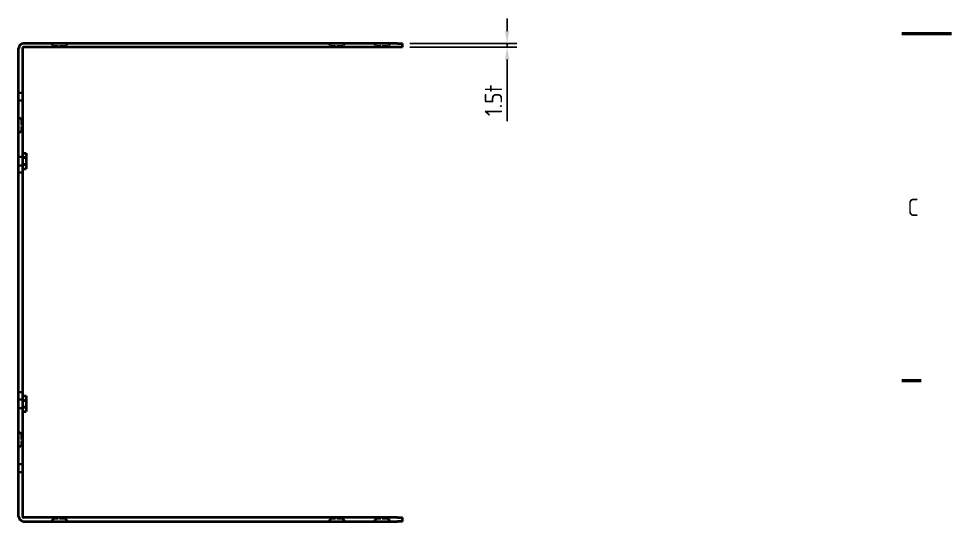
# Model space of a CAD drawing. Header units: millimetres. Extents: x 0 to 1188, y 0 to 840.
# Drawn here: x 811.3 to 1188, y 223.1 to 426.1 of the extents above; entities that cross this region are included whole.
import ezdxf

# ---------------------------------------------------------------- set-up
doc = ezdxf.new("R2010")
doc.units = ezdxf.units.MM
doc.header["$LTSCALE"] = 2
doc.linetypes.add('DASHED', pattern=[0.2067, 0.1654, -0.0413])
doc.layers.get('0').update_dxf_attribs({"color": 3, "lineweight": 25})
for name, color, linetype, lineweight in [('가려진 것(ISO)', 2, 'DASHED', 35), ('가시적인 것(ISO)', 3, 'Continuous', 40), ('경계(ISO)', 7, 'Continuous', 50), ('치수(ISO)', 2, 'Continuous', 25)]:
    doc.layers.add(name, color=color, linetype=linetype, lineweight=lineweight)
doc.styles.add('문자 텍스트_PSTEK_POSCO', font='isocp.shx')
doc.styles.add('치수 텍스트_PSTEK_POSCO', font='isocp.shx')
doc.dimstyles.new('치수_PSTEK_POSCO', dxfattribs={"dimscale": 2, "dimtxt": 3.5, "dimasz": 2.5, "dimexe": 2, "dimexo": 2.5, "dimgap": 1, "dimtad": 1, "dimrnd": 1e-08, "dimdsep": 46, "dimtxsty": '치수 텍스트_PSTEK_POSCO', "dimcen": 0.09, "dimdle": 10, "dimclrd": 7, "dimclre": 7, "dimclrt": 2, "dimadec": 1, "dimazin": 2, "dimtfac": 1, "dimtmove": 0, "dimatfit": 3, "dimfxl": 0, "dimtolj": 1, "dimlwd": -1, "dimlwe": -1, "dimarcsym": 0})

# ---------------------------------------------------------------- blocks, each defined once
blk = doc.blocks.new('경계 Default Border')
at = {"layer": '경계(ISO)'}
blk.add_line((584.0000152587891, 140), (587.9000091552734, 140), dxfattribs=at)
at = {"layer": '경계(ISO)', "flags": 128}
blk.add_lwpolyline([(594.0000152587891, 210), (584.0000152587891, 210)], dxfattribs=at)
at = {"layer": '경계(ISO)', "color": 2, "insert": (585.1519627901149, 173.2166269677691), "char_height": 3.499999940395355, "attachment_point": 7, "style": '문자 텍스트_PSTEK_POSCO'}
blk.add_mtext('C', dxfattribs=at)
blk = doc.blocks.new('*D38')
at = {"layer": 'Defpoints', "color": 0}
for p in [(964.3454950355331, 416.1160140008482), (964.3454950355331, 414.6160140008482), (1008.592290146742, 416.1160140008482)]:
    blk.add_point(p, dxfattribs=at)
at = {"layer": '치수(ISO)', "color": 7}
for p, q in [((1008.592290146742, 421.1160140008482), (1008.592290146742, 426.1160140008482)), ((969.3454950355331, 416.1160140008482), (1012.592290146742, 416.1160140008482)), ((969.3454950355331, 414.6160140008482), (1012.592290146742, 414.6160140008482)), ((1008.592290146742, 416.1160140008482), (1008.592290146742, 414.6160140008482)), ((1008.592290146742, 409.6160140008482), (1008.592290146742, 384.7367334213067))]:
    blk.add_line(p, q, dxfattribs=at)
for points in [[(1007.758956813409, 421.1160140008482), (1009.425623480076, 421.1160140008482), (1008.592290146742, 416.1160140008482)], [(1007.758956813409, 409.6160140008482), (1009.425623480076, 409.6160140008482), (1008.592290146742, 414.6160140008482)]]:
    blk.add_solid(points, dxfattribs=at)
at = {"layer": '치수(ISO)', "color": 2, "insert": (1003.092290146742, 386.7367334213068), "char_height": 7, "attachment_point": 4, "rotation": 90, "style": '치수 텍스트_PSTEK_POSCO'}
blk.add_mtext('\\A1;1.5t', dxfattribs=at)

msp = doc.modelspace()

# ---------------------------------------------------------------- linework, layer by layer
at = {"layer": '가려진 것(ISO)', "ltscale": 1.548747420310974}
for p, q in [((825.5954950355317, 414.9660140008478), (824.4454950355317, 416.1160140008478)), ((830.0954950355317, 414.9660140008478), (831.2454950355317, 416.1160140008478)), ((937.5954950355317, 414.9660140008484), (936.4454950355318, 416.1160140008484)), ((942.0954950355317, 414.9660140008484), (943.2454950355317, 416.1160140008485)), ((955.8954950355144, 414.9660140008485), (954.7454950355143, 416.1160140008485)), ((960.3954950355143, 414.9660140008485), (961.5454950355144, 416.1160140008485)), ((812.4954950355318, 385.3660140008477), (811.3454950355317, 386.5160140008477)), ((812.4954950355318, 380.8660140008477), (811.3454950355317, 379.7160140008477)), ((812.4954950355318, 258.3660140008477), (811.3454950355317, 259.5160140008477)), ((812.4954950355318, 253.8660140008478), (811.3454950355317, 252.7160140008478)), ((825.5954950355317, 224.2660140008477), (824.4454950355317, 223.1160140008477)), ((830.0954950355317, 224.2660140008477), (831.2454950355317, 223.1160140008477)), ((937.5954950355317, 224.2660140008471), (936.4454950355318, 223.1160140008471)), ((942.0954950355317, 224.2660140008471), (943.2454950355317, 223.116014000847)), ((955.8954950355144, 224.266014000847), (954.7454950355143, 223.116014000847)), ((960.3954950355143, 224.266014000847), (961.5454950355144, 223.116014000847))]:
    msp.add_line(p, q, dxfattribs=at)
at = {"layer": '가려진 것(ISO)', "ltscale": 6.731653690338135}
for p, q in [((830.0954950355317, 414.9660140008478), (825.5954950355318, 414.9660140008478)), ((942.0954950355317, 414.9660140008484), (937.5954950355319, 414.9660140008484)), ((960.3954950355143, 414.9660140008485), (955.8954950355144, 414.9660140008485)), ((812.4954950355318, 385.3660140008477), (812.4954950355318, 380.8660140008477)), ((812.4954950355318, 258.3660140008477), (812.4954950355318, 253.8660140008478)), ((830.0954950355317, 224.2660140008476), (825.5954950355318, 224.2660140008477)), ((942.0954950355317, 224.266014000847), (937.5954950355319, 224.2660140008471)), ((960.3954950355143, 224.266014000847), (955.8954950355144, 224.266014000847))]:
    msp.add_line(p, q, dxfattribs=at)
at = {"layer": '가려진 것(ISO)', "ltscale": 0.3332219123840332}
for p, q in [((825.5954950355317, 414.6160140008477), (825.5954950355317, 414.9660140008478)), ((830.0954950355317, 414.6160140008478), (830.0954950355317, 414.9660140008478)), ((937.5954950355317, 414.6160140008484), (937.5954950355317, 414.9660140008484)), ((942.0954950355317, 414.6160140008484), (942.0954950355317, 414.9660140008484)), ((955.8954950355144, 414.6160140008485), (955.8954950355144, 414.9660140008485)), ((960.3954950355143, 414.6160140008485), (960.3954950355143, 414.9660140008485)), ((812.8454950355318, 385.3660140008477), (812.4954950355318, 385.3660140008477)), ((812.8454950355318, 380.8660140008477), (812.4954950355318, 380.8660140008477)), ((812.8454950355318, 258.3660140008477), (812.4954950355318, 258.3660140008477)), ((812.8454950355318, 253.8660140008478), (812.4954950355318, 253.8660140008478)), ((825.5954950355317, 224.2660140008477), (825.5954950355317, 224.6160140008477)), ((830.0954950355317, 224.2660140008476), (830.0954950355317, 224.6160140008477)), ((937.5954950355317, 224.2660140008471), (937.5954950355317, 224.6160140008471)), ((942.0954950355317, 224.2660140008471), (942.0954950355317, 224.6160140008471)), ((955.8954950355144, 224.266014000847), (955.8954950355144, 224.616014000847)), ((960.3954950355143, 224.2660140008469), (960.3954950355143, 224.616014000847))]:
    msp.add_line(p, q, dxfattribs=at)
at = {"layer": '가려진 것(ISO)', "ltscale": 1.428422451019287}
for p, q in [((812.8454950354377, 396.2160140008476), (811.3454950354377, 396.2160140008476)), ((812.8454950354377, 393.0160140008476), (811.3454950354377, 393.0160140008476)), ((812.8454950354875, 370.3660140008477), (811.3454950354874, 370.3660140008477)), ((814.3454950354874, 370.1160140008477), (812.8454950354875, 370.1160140008477)), ((812.8454950354875, 369.8455140008477), (814.3454950354874, 369.8455140008477)), ((812.8454950354875, 366.8660140008477), (811.3454950354874, 366.8660140008477)), ((812.8454950354875, 367.3865140008477), (814.3454950354874, 367.3865140008477)), ((812.8454950354875, 367.1160140008477), (814.3454950354874, 367.1160140008477)), ((811.3454950354917, 363.9660140008477), (812.8454950354917, 363.9660140008477)), ((811.3454950354917, 275.2660140008477), (812.8454950354917, 275.2660140008477)), ((812.8454950354875, 272.3660140008477), (811.3454950354874, 272.3660140008477)), ((814.3454950354874, 272.1160140008477), (812.8454950354875, 272.1160140008477)), ((812.8454950354875, 271.8455140008477), (814.3454950354874, 271.8455140008477)), ((812.8454950354875, 268.8660140008477), (811.3454950354874, 268.8660140008477)), ((812.8454950354875, 269.3865140008477), (814.3454950354874, 269.3865140008477)), ((812.8454950354875, 269.1160140008477), (814.3454950354874, 269.1160140008477)), ((812.8454950354377, 246.2160140008477), (811.3454950354377, 246.2160140008477)), ((812.8454950354377, 243.0160140008477), (811.3454950354377, 243.0160140008477))]:
    msp.add_line(p, q, dxfattribs=at)
at = {"layer": '가시적인 것(ISO)'}
for p, q in [((964.3454950355333, 416.1160140008485), (813.3454950355332, 416.1160140008477)), ((964.3454950355333, 414.6160140008485), (813.3454950355332, 414.6160140008477)), ((964.3454950355333, 416.1160140008486), (966.3454950355327, 416.1160140008486)), ((966.3454950355327, 414.6160140008486), (964.3454950355333, 414.6160140008486)), ((966.3454950355327, 414.6160140008486), (966.3454950355327, 416.1160140008485)), ((811.3454950355333, 225.1160140008478), (811.3454950355333, 414.1160140008477)), ((812.8454950355332, 414.1160140008477), (812.8454950355332, 225.1160140008478)), ((812.8454950354875, 371.7660140008477), (814.3454950354874, 371.7660140008477)), ((814.3454950354874, 371.7660140008477), (814.3454950354874, 365.4660140008477)), ((812.8454950354875, 365.4660140008477), (814.3454950354874, 365.4660140008477)), ((812.8454950354875, 273.7660140008477), (814.3454950354874, 273.7660140008477)), ((814.3454950354874, 273.7660140008477), (814.3454950354874, 267.4660140008477)), ((812.8454950354875, 267.4660140008477), (814.3454950354874, 267.4660140008477)), ((964.3454950355333, 224.6160140008446), (813.3454950355332, 224.6160140008477)), ((813.3454950355332, 223.1160140008478), (964.3454950355333, 223.1160140008469)), ((964.3454950355333, 224.616014000847), (966.3454950355327, 224.616014000847)), ((966.3454950355327, 223.116014000847), (964.3454950355333, 223.116014000847)), ((966.3454950355327, 223.1160140008469), (966.3454950355327, 224.6160140008469))]:
    msp.add_line(p, q, dxfattribs=at)
for centre, radius, start, end in [((813.3454950355332, 414.1160140008478), 1.999999999999993, 90, 180), ((813.3454950355333, 414.1160140008477), 0.5000000000000249, 90, 180), ((813.3454950355332, 225.1160140008478), 2.000000000000026, 180, 270), ((813.3454950355332, 225.1160140008478), 0.5000000000000071, 180, 270)]:
    msp.add_arc(centre, radius, start, end, dxfattribs=at)

# ---------------------------------------------------------------- block references
at = {"xscale": 2, "yscale": 2, "zscale": 2}
msp.add_blockref('경계 Default Border', (0, 0), dxfattribs=at)

# ---------------------------------------------------------------- dimensions: what is measured, and where the dimension line sits
at = {"layer": '치수(ISO)', "color": 7}
dim = msp.add_linear_dim(base=(1008.592290146742, 416.1160140008482), p1=(964.3454950355331, 414.6160140008482), p2=(964.3454950355331, 416.1160140008482), angle=90, text='<>t', dimstyle='치수_PSTEK_POSCO', override={"dimdec": 2, "dimtp": 0, "dimtm": -0, "dimtdec": 2, "dimtofl": 1, "dimatfit": 1}, dxfattribs=at)
dim.commit()
dim.dimension.update_dxf_attribs({"geometry": '*D38', "text_midpoint": (1008.592290146742, 393.0367334213068), "dimtype": 160})

doc.saveas('drawing.dxf')
